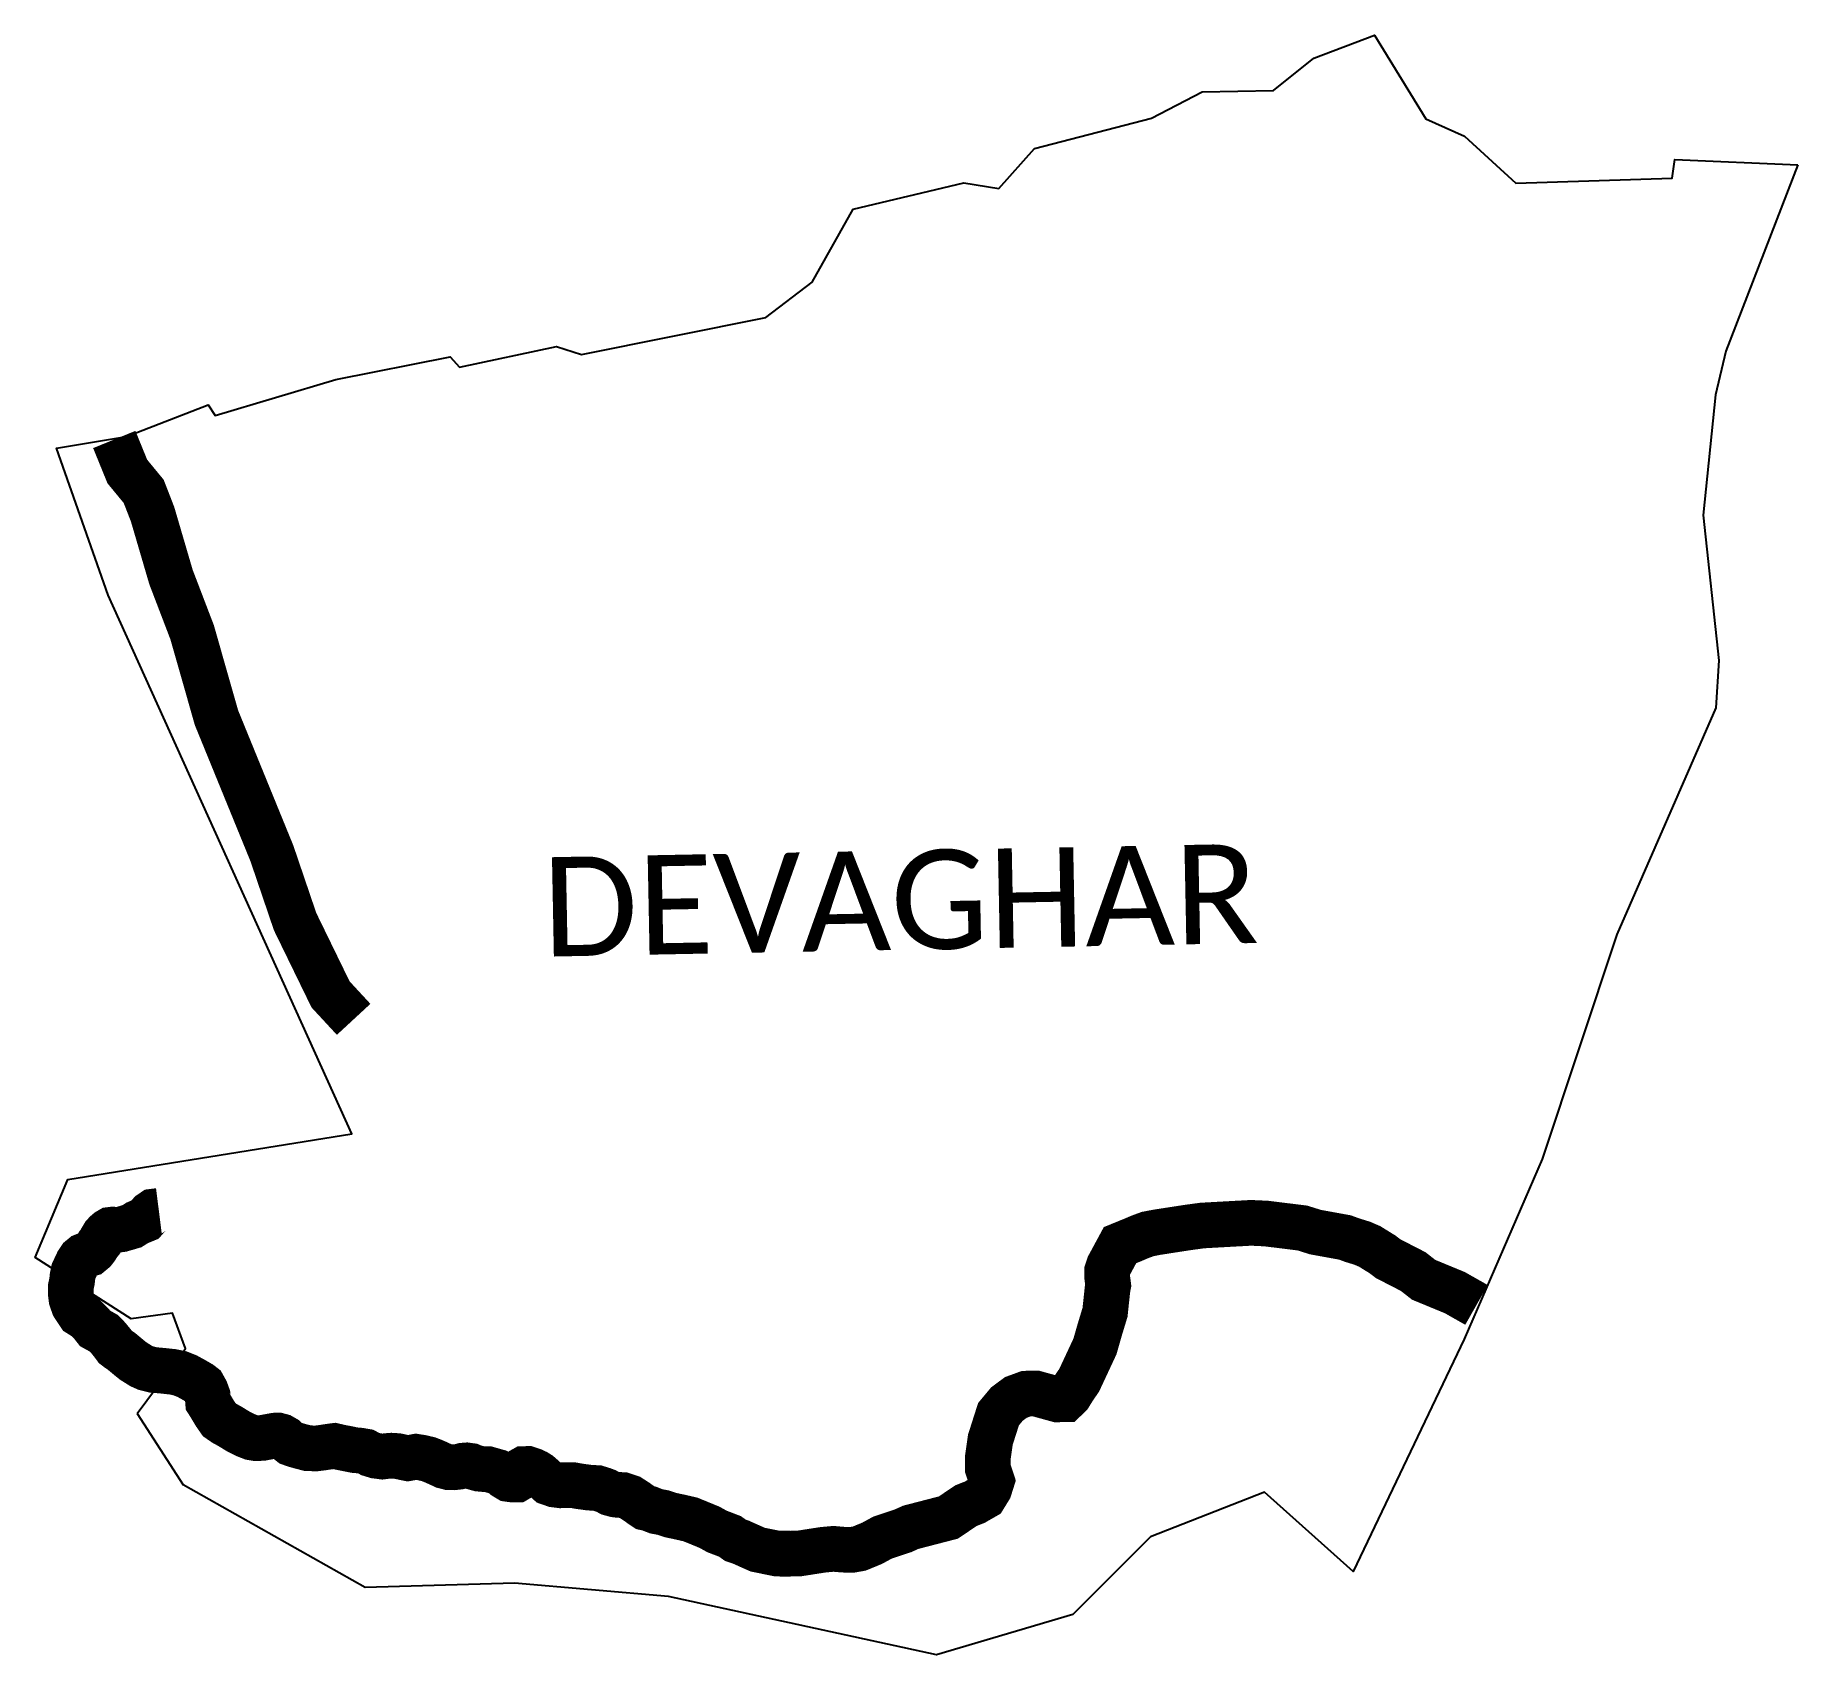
# Model space of a CAD drawing. Header units: metres. Extents: x 274747 to 292052, y 1989992 to 2074814.
# Drawn here: x 290123 to 292052, y 1989992 to 1991765 of the extents above; entities outside this region: 2.
import ezdxf

# ---------------------------------------------------------------- set-up
doc = ezdxf.new("R2010")
doc.units = ezdxf.units.M
doc.header["$MEASUREMENT"] = 0
for name, color, linetype in [('NATURALLY PROTECTED', 3, 'Continuous'), ('village', 3, 'Continuous'), ('VILLAGE NAME', 250, 'Continuous')]:
    doc.layers.add(name, color=color, linetype=linetype)
doc.styles.get("Standard").update_dxf_attribs({"font": 'arial.ttf'})

msp = doc.modelspace()

# ---------------------------------------------------------------- linework, layer by layer
at = {"layer": 'NATURALLY PROTECTED', "const_width": 50, "flags": 128}
for points in [[(274963.0592030141, 2074788.511543202), (274960.9716144426, 2074773.283868449), (274948.1832684266, 2074695.190406473), (274940.529767491, 2074656.386802588), (274929.1181344509, 2074613.67246628), (274923.8431840154, 2074593.219501363), (274920.5088917771, 2074578.943262974), (274916.9410350347, 2074566.01779703), (274912.1217390933, 2074547.902452709), (274908.8744515898, 2074533.452152304), (274906.4362178075, 2074522.648577017), (274901.8405744181, 2074509.093234876), (274895.3452822542, 2074483.228915883), (274884.1351684863, 2074449.373042332), (274875.0219968337, 2074420.619037085), (274862.6070590806, 2074378.068886502), (274851.1856145622, 2074342.232469697), (274850.4017079511, 2074339.074677429)], [(274794.1943567283, 2074199.615565818), (274788.1057039755, 2074182.689645243), (274779.7627046401, 2074162.258442791), (274773.4923964346, 2074148.314205799), (274772.0676430097, 2074145.098445842)]]:
    msp.add_lwpolyline(points, dxfattribs=at)
at = {"layer": 'NATURALLY PROTECTED', "color": 116, "true_color": 0x136734, "const_width": 50, "flags": 128}
for points in [[(290209.0511221735, 1991322.933077205), (290223.3253886913, 1991287.886423717), (290232.5447504399, 1991276.691025142), (290241.2585983537, 1991266.10948998), (290250.9733427716, 1991241.109089875), (290271.1444957861, 1991172.312971738), (290294.3043429935, 1991111.775538945), (290306.5022677695, 1991068.980930946), (290320.9434433308, 1991018.31621063), (290337.3921952126, 1990978.047859723), (290360.1270343545, 1990922.390476904), (290381.6029445754, 1990869.815090332), (290398.6654917607, 1990819.618527041), (290407.0074532332, 1990795.077185558), (290445.8369083857, 1990715.387830406), (290471.0923237172, 1990688.080604058)], [(290257.8827985012, 1990478.368948361), (290251.5913439439, 1990477.581156436), (290248.6026497511, 1990475.537274053), (290242.6252613635, 1990468.784146609), (290238.0662363236, 1990466.897822613), (290234.025098393, 1990465.225777518), (290228.3605785695, 1990461.593356986), (290223.6394548611, 1990460.214721118), (290217.0940411563, 1990458.303366393), (290211.401005418, 1990457.540605196), (290207.3890633815, 1990457.96513751), (290204.6127790424, 1990457.625355843), (290202.2460959342, 1990456.252879638), (290199.8209639591, 1990454.179542265), (290197.8340992854, 1990452.018592016), (290196.2855415934, 1990449.448844439), (290195.099009942, 1990447.479859459), (290193.977267672, 1990445.010147693), (290191.578959481, 1990442.014113684), (290188.9200717183, 1990437.779846981), (290186.7579001241, 1990434.976465068), (290182.7086594437, 1990431.607009417), (290179.4069531854, 1990430.672555752), (290175.1118542704, 1990428.978853256), (290172.0146992063, 1990426.409084758), (290169.0051976025, 1990421.94120464), (290167.7488048848, 1990419.225435602), (290164.5926454316, 1990412.578760492), (290163.2836368296, 1990406.364605967), (290162.8161649348, 1990401.598867174), (290161.3650617011, 1990394.614669107), (290161.458548144, 1990387.652939099), (290162.2065587281, 1990381.812582775), (290164.6389124912, 1990374.828154589), (290170.8565942302, 1990365.436840869), (290177.5885307657, 1990361.231778458), (290184.1412717255, 1990354.714137784), (290188.0682181712, 1990349.714785575), (290192.9301877669, 1990347.051588447), (290197.7453744609, 1990344.294920849), (290202.3863255986, 1990339.416067725), (290207.0144997266, 1990333.762589582), (290210.1934752684, 1990329.417363307), (290213.1386950227, 1990327.174657776), (290216.5981298933, 1990324.88523793), (290224.4155964032, 1990318.369145334), (290229.8385243367, 1990313.977204743), (290235.0276964827, 1990310.753310312), (290238.3936845906, 1990308.604054332), (290243.7376135358, 1990306.234781043), (290251.652637737, 1990304.297560562), (290262.4751752798, 1990303.328950321), (290272.9747601841, 1990302.198950805), (290280.8897843852, 1990300.584577522), (290288.6431980391, 1990297.517357524), (290295.4274853218, 1990293.804443132), (290303.1895905487, 1990289.327736285), (290306.2369470196, 1990286.966519068), (290309.2756532168, 1990281.499940026), (290311.1924030582, 1990276.220239166), (290311.7534010762, 1990268.931467111), (290313.43635545, 1990266.314984298), (290319.6585210463, 1990255.960012621), (290324.0062358456, 1990249.699143781), (290329.3824205576, 1990245.961308203), (290335.7870751825, 1990242.457086041), (290344.7783600095, 1990236.92801902), (290353.0529815742, 1990232.81640616), (290359.3174065347, 1990230.386801529), (290364.3663490163, 1990229.545797414), (290371.0982855518, 1990229.826125146), (290380.2900345171, 1990231.546709817), (290384.8247222021, 1990232.340999616), (290388.4711696388, 1990232.434428246), (290392.1643602969, 1990231.453260266), (290395.9978202996, 1990229.257269051), (290398.8028103895, 1990226.734235789), (290402.2622452601, 1990223.977589111), (290406.2827178289, 1990222.529173379), (290412.2666437803, 1990220.800429915), (290420.7958928936, 1990218.591447392), (290429.9587943869, 1990218.311119661), (290436.3167454705, 1990219.10540946), (290444.6848931583, 1990220.366926091), (290449.9675517472, 1990221.067766339), (290456.2118588695, 1990219.61644273), (290463.4580105214, 1990218.214741313), (290471.9664275538, 1990216.48599785), (290477.8568273822, 1990215.972035782), (290484.2147784657, 1990214.897418252), (290489.2830451824, 1990212.224409654), (290495.3604575768, 1990210.355481405), (290502.6533921303, 1990209.42102774), (290507.5153220458, 1990210.028418438), (290512.3772916415, 1990210.40219572), (290518.641716602, 1990210.028418438), (290530.4476337963, 1990207.592098493), (290539.2832930591, 1990209.227413326), (290545.5009351179, 1990208.246224426), (290552.9340993359, 1990206.517480963), (290557.1415447905, 1990204.928901365), (290562.9384978561, 1990202.405847183), (290569.9285141135, 1990199.175362959), (290574.9307133737, 1990197.867111092), (290580.5406538732, 1990197.680211992), (290586.4778366033, 1990198.334337925), (290590.6852820579, 1990199.45569069), (290594.8459842911, 1990199.782753657), (290599.5676448621, 1990199.128627724), (290602.8868897484, 1990197.726947227), (290608.3816784409, 1990196.177801791), (290613.66437671, 1990195.710574959), (290618.0120915092, 1990195.663839724), (290623.8090048947, 1990193.981831496), (290629.0449599423, 1990192.533415764), (290633.1121360523, 1990190.337424548), (290636.2214332436, 1990187.569062681), (290640.6158912643, 1990184.905865553), (290645.290848294, 1990184.25173962), (290649.7787927576, 1990184.25173962), (290651.9292587064, 1990185.513256251), (290653.0512547423, 1990188.456802031), (290653.5654698587, 1990191.073284843), (290654.9679649036, 1990194.343893589), (290657.5391992059, 1990195.792309321), (290661.9336175465, 1990195.839023636), (290667.0760861512, 1990194.110280173), (290671.0497758182, 1990192.241351924), (290674.1820081386, 1990190.278995044), (290677.7817123538, 1990187.101835849), (290684.5373776214, 1990181.020397677), (290685.8679330265, 1990180.557431066)], [(290685.8679330265, 1990180.557431066), (290690.8485458033, 1990178.824427381), (290697.8609813479, 1990177.936688032), (290705.2941455657, 1990178.076851898), (290710.9975725082, 1990178.170301448), (290718.0567512742, 1990176.908784817), (290728.6975401051, 1990175.459302166), (290737.9071848199, 1990174.898625783), (290743.5638685409, 1990173.16988232), (290747.3973285436, 1990171.768180903), (290751.8385297857, 1990169.385311507), (290757.1679315962, 1990167.936916695), (290761.2351473864, 1990167.422954628), (290765.6763486285, 1990167.329505077), (290773.7466967602, 1990164.608924444), (290781.179860978, 1990159.843185651), (290785.6678054417, 1990156.52584167), (290790.2492363483, 1990153.488867261), (290794.4467765653, 1990152.576763335), (290802.3303143437, 1990149.503923223), (290810.2138521222, 1990148.006901108), (290818.1762294368, 1990145.328020478), (290828.7401602309, 1990143.121885247), (290839.9347695109, 1990140.521790534), (290853.4464219135, 1990134.978833539), (290860.8165021114, 1990131.955366359), (290868.7404791551, 1990127.493713), (290875.7568387409, 1990124.81483237), (290883.1470798897, 1990121.993201919), (290889.0800020869, 1990117.723681279), (290894.9926459698, 1990115.753913765), (290903.8643903633, 1990111.786665148), (290913.3476307997, 1990107.545968974), (290924.7557711467, 1990105.247045372), (290935.2889046146, 1990103.124449718), (290949.1158836022, 1990103.119696059), (290958.0242786456, 1990103.198481976), (290968.1940306606, 1990104.774299973), (290975.6745002182, 1990105.933409708), (290985.1062358317, 1990107.37797224), (290996.2220244773, 1990108.402258921), (291006.5494555647, 1990107.53555404), (291016.1673686301, 1990107.220400406), (291024.6815848944, 1990108.717422521), (291031.3825863355, 1990111.475089068), (291038.6702386891, 1990114.474180365), (291049.7924213629, 1990120.549540595), (291061.6177091288, 1990124.56786154), (291072.4181585315, 1990128.113437085), (291080.9323747957, 1990131.974186196), (291080.9323747957, 1990131.974186196), (291096.5002580108, 1990136.012084364), (291122.1564943822, 1990142.666635172), (291132.0201286626, 1990149.32139127), (291141.3496615348, 1990155.615802033), (291151.0464598322, 1990159.46202399), (291161.5119550926, 1990165.484255592), (291167.0638344762, 1990174.517602996), (291169.7587248338, 1990183.073898623), (291167.0638344762, 1990191.31507748), (291165.2871689105, 1990196.748255366), (291165.4732412947, 1990209.289863229), (291168.1681316522, 1990227.991168197), (291174.0442083729, 1990246.372979774), (291177.0558157429, 1990255.794027499), (291186.282657816, 1990266.890582791), (291196.1098895696, 1990274.177658095), (291207.3656158381, 1990278.296059212), (291217.9932097652, 1990278.457994219), (291228.934869864, 1990275.446878418), (291241.248857459, 1990272.058101735), (291249.9806442109, 1990272.149483027), (291254.673219229, 1990276.651797432), (291259.3032186441, 1990284.155647801), (291265.4348341289, 1990293.097725872), (291282.6705439234, 1990330.07148924), (291287.7776575108, 1990347.93625256), (291293.6827389962, 1990367.396080671), (291296.3836927501, 1990392.853007248), (291297.1784485133, 1990396.862405142), (291296.0302757043, 1990405.80615137), (291295.9189061173, 1990412.47906743), (291297.8308275904, 1990418.223696772), (291301.0403068136, 1990424.161280004), (291306.3435871241, 1990433.972425693), (291310.0836923808, 1990440.891674803), (291326.1297306969, 1990447.455739005), (291331.7116512757, 1990449.871765606), (291340.5034035302, 1990453.093591276), (291350.7604684322, 1990455.046199396), (291365.3157205778, 1990457.291715574), (291383.9255009894, 1990460.162745395), (291400.1155669263, 1990462.380589751), (291416.038442836, 1990463.259270466), (291436.3022533866, 1990464.377499337), (291453.4535889258, 1990465.323970808), (291470.1963686172, 1990464.529867658), (291492.4067532763, 1990461.786941175), (291509.7343871359, 1990459.647022099), (291524.0571067235, 1990455.148043146), (291541.281216694, 1990452.015057817), (291556.33301515, 1990449.277205828), (291564.6282416993, 1990446.254829641), (291575.1783526466, 1990443.033014835), (291583.4816810887, 1990439.42067406), (291597.442908991, 1990430.771430494), (291603.5813440214, 1990426.080002916), (291630.9724405945, 1990411.993536772), (291642.4580631277, 1990402.98371961), (291676.6201782336, 1990388.893066933), (291700.3737450708, 1990375.443112896)]]:
    msp.add_lwpolyline(points, dxfattribs=at)
at = {"layer": 'village'}
msp.add_lwpolyline([(290234.1949103411, 1990256.752753648), (290284.5656433976, 1990178.359827092)], dxfattribs=at)
at = {"layer": 'village', "color": 3, "true_color": 0x00ff00}
for points in [[(290234.1949103411, 1990256.752753648, 0), (290286.9440473485, 1990327.835058915, 0), (290272.9510171292, 1990366.291917283, 0), (290227.6104263456, 1990360.316809915, 0), (290122.5328454547, 1990427.28802938, 0), (290158.089168634, 1990512.680563867, 0), (290469.1115495638, 1990562.88274402, 0), (290202.3621846141, 1991152.507261383, 0), (290145.6526100691, 1991313.534418359, 0), (290222.4173043213, 1991326.23951621, 0), (290311.8830175074, 1991360.919700678, 0), (290319.554890638, 1991349.209962758, 0), (290451.5724319572, 1991388.441411496, 0), (290576.7060339322, 1991413.424253957, 0), (290586.8327895175, 1991402.046114909, 0), (290693.1465424543, 1991424.869246741, 0), (290720.467926397, 1991416.075560633, 0), (290922.4596945001, 1991456.659547028, 0), (290973.1481742435, 1991495.088237577, 0), (291017.9521322474, 1991574.997939244, 0), (291139.0868727341, 1991603.779657753, 0), (291177.2998676528, 1991597.632677768, 0), (291216.2949988468, 1991641.562610041, 0), (291344.4865724924, 1991674.635402945, 0), (291400.1236124446, 1991703.432381664, 0), (291477.9678120182, 1991704.893960649, 0), (291522.1421601977, 1991740.369077026, 0), (291588.7687422299, 1991765.497452247, 0), (291644.7977047854, 1991673.905663182, 0), (291687.2386459804, 1991655.119682746, 0), (291743.4336872856, 1991603.478873975, 0), (291914.4746949433, 1991609.079482299, 0), (291917.4896682288, 1991629.400886528, 0), (292052.020773874, 1991623.477534116, 0)], [(292052.020773874, 1991623.477534116, 0), (291973.2377146353, 1991419.626797043, 0), (291961.8180959086, 1991371.849841144, 0), (291948.3738229448, 1991240.052267498, 0), (291965.5883426251, 1991080.97441551, 0), (291962.2782423437, 1991029.309892556, 0), (291853.9091095761, 1990781.150726353, 0), (291772.144941218, 1990534.881999502, 0), (291686.8804407741, 1990337.860997659, 0), (291565.3524367848, 1990083.458434802, 0), (291468.3780790132, 1990170.384174015, 0), (291343.4924846786, 1990121.63313578, 0), (291258.3429537154, 1990036.407766445, 0), (291109.3183991893, 1989992.452791598, 0), (290815.7968180834, 1990056.325548225, 0), (290647.0667542059, 1990070.758048072, 0), (290483.6294434723, 1990066.154854828, 0), (290284.5656433976, 1990178.359827092, 0)]]:
    msp.add_polyline3d(points, dxfattribs=at)

# ---------------------------------------------------------------- texts
at = {"layer": 'VILLAGE NAME', "insert": (290676.7161202664, 1990865.397166471), "char_height": 108.7483136041808, "attachment_point": 1, "rotation": 1.1028329887230697}
msp.add_mtext_dynamic_manual_height_columns('{\\fCalibri|b0|i0|c0|p34;DEVAGHAR}', width=1571.31428896485, gutter_width=543.7415680209039, heights=[0], dxfattribs=at)

doc.saveas('drawing.dxf')
